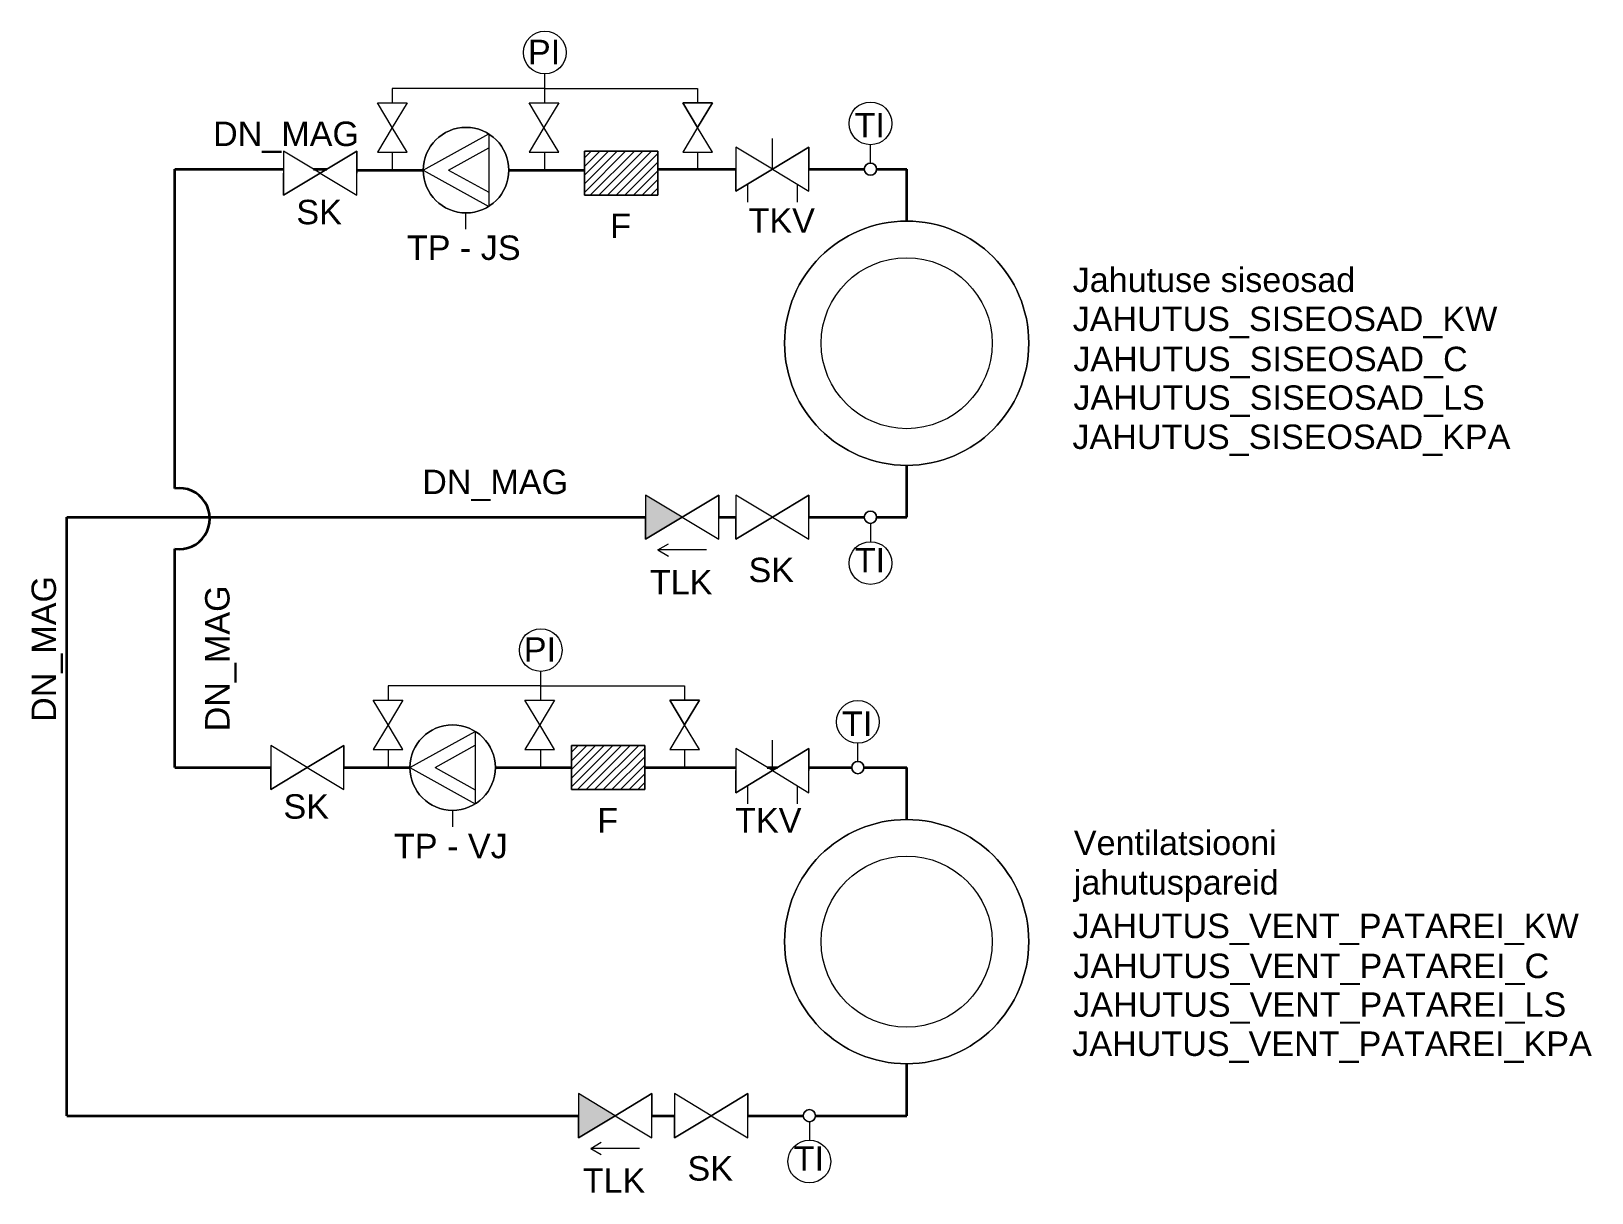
# Model space of a CAD drawing. Header units: millimetres. Extents: x 7250 to 9805, y 5083 to 6985.
import ezdxf

# ---------------------------------------------------------------- set-up
doc = ezdxf.new("R2010")
doc.units = ezdxf.units.MM
for name, color, linetype, lineweight in [('A-____-NOTE-TEXT-1', 7, 'Continuous', 9), ('A-DETL-____-IDEN', 7, 'Continuous', 9), ('A-DETL-____-THIN', 7, 'Continuous', 18), ('A-DETL-GENF-OTLN', 7, 'Continuous', 18), ('G-____-____-TEXT', 7, 'Continuous', 9)]:
    doc.layers.add(name, color=color, linetype=linetype, lineweight=lineweight)
doc.layers.add('A-DETL-____-OTLN-3', color=122, linetype='Continuous', lineweight=35, true_color=0x00bd8d)
doc.layers.add('A-DETL-____-OTLN-4', color=142, linetype='Continuous', lineweight=35, true_color=0x008dbd)
doc.layers.add('Küte', color=7, linetype='Continuous')
doc.styles.add('Arial', font='arial.ttf', dxfattribs={"height": 40})

# ---------------------------------------------------------------- blocks, each defined once
blk = doc.blocks.new('Sekundaarpoole küttesüsteem 2D - Sekundaarpoole küttesüsteem 2D-3443111-SV_Soojussõlm_Aitnordile')
at = {"layer": 'A-DETL-GENF-OTLN'}
for radius in [200, 140]:
    blk.add_circle((0, 0), radius, dxfattribs=at)
for start, end in [(360, 180), (180, 360)]:
    blk.add_arc((0, 0), 200, start, end, dxfattribs=at)
blk = doc.blocks.new('Sulgarmatuur 2D - DN 10 mm-6397883-SV_Soojussõlm_Aitnordile')
at = {"layer": 'A-DETL-GENF-OTLN'}
for p, q in [((0, 0), (-60, 36.1)), ((-60, 36.1), (-60, -36.1)), ((0, 0), (-60, 36.1)), ((-60, 36.1), (-60, 0)), ((60, 36.1), (0, 0)), ((0, 0), (60, 36.1)), ((60, -36.1), (60, 36.1)), ((60, 36.1), (60, 0)), ((0, 0), (-60, -36.1)), ((-60, -36.1), (-60, 0)), ((0, 0), (60, -36.1)), ((0, 0), (60, -36.1)), ((60, -36.1), (60, 0)), ((-60, -36.1), (0, 0))]:
    blk.add_line(p, q, dxfattribs=at)
blk = doc.blocks.new('Tsirkulatsioonipump sagedusmuunduriga 2D - 0_2 l_s_ 30 kPa-6417714-SV_Soojussõlm_Aitnordile')
at = {"layer": 'A-DETL-GENF-OTLN'}
for p, q in [((-70, 0), (37.1, 59.4)), ((37.1, 59.4), (37.1, -59.4)), ((-28.7, 0.2), (37.1, 36.7)), ((-70, 0), (37.1, -59.4)), ((-28.7, 0.2), (37.1, -36.3))]:
    blk.add_line(p, q, dxfattribs=at)
blk.add_circle((0, 0), 70, dxfattribs=at)
for start, end in [(360, 180), (180, 360)]:
    blk.add_arc((0, 0), 70, start, end, dxfattribs=at)
blk = doc.blocks.new('Mudafilter 2D - DN 32 mm-6398331-SV_Soojussõlm_Aitnordile')
at = {"layer": 'A-DETL-GENF-OTLN'}
for p, q in [((60, 36.1), (-60, 36.1)), ((-60, 36.1), (-60, -36.1)), ((-60, 36.1), (-60, 0)), ((-60, 36.1), (60, 36.1)), ((-60, -36.1), (-60, 36.1)), ((-60, 25.2), (-49.1, 36.1)), ((-60, 11.1), (-35, 36.1)), ((-60, -31.4), (7.4, 36.1)), ((-60, -17.2), (-6.7, 36.1)), ((-60, -3.1), (-20.9, 36.1)), ((-50.5, -36.1), (21.6, 36.1)), ((-36.4, -36.1), (35.7, 36.1)), ((-22.3, -36.1), (49.9, 36.1)), ((-22.3, -36.1), (49.9, 36.1)), ((-8.1, -36.1), (60, 32.1)), ((60, -36.1), (60, 36.1)), ((60, 36.1), (60, 0)), ((60, 36.1), (60, -36.1)), ((-60, -36.1), (-60, 0)), ((6, -36.1), (60, 17.9)), ((20.2, -36.1), (60, 3.8)), ((60, -36.1), (60, 0)), ((34.3, -36.1), (60, -10.4)), ((48.5, -36.1), (60, -24.5)), ((-60, -36.1), (60, -36.1)), ((60, -36.1), (-60, -36.1))]:
    blk.add_line(p, q, dxfattribs=at)
blk = doc.blocks.new('Manomeeter sulgkraanidega ümber seadme 2D - 0-6 bar-6394109-SV_Soojussõlm_Aitnordile')
at = {"layer": 'A-DETL-GENF-OTLN'}
for p, q in [((0, 110.2), (0, 157.5)), ((0, 133.9), (-250, 133.9)), ((-250, 133.9), (-250, 110.2)), ((-250, 69.8), (-274.3, 110.2)), ((-274.3, 110.2), (-225.7, 110.2)), ((-225.7, 110.2), (-250, 69.8)), ((-1.5, 69.8), (-25.8, 110.2)), ((-25.8, 110.2), (22.8, 110.2)), ((22.8, 110.2), (-1.5, 69.8)), ((-250, 69.8), (-274.3, 29.4)), ((-225.7, 29.4), (-250, 69.8)), ((-1.5, 69.8), (-25.8, 29.4)), ((22.8, 29.4), (-1.5, 69.8)), ((-274.3, 29.4), (-225.7, 29.4)), ((-250, 29.4), (-250, 0)), ((-25.8, 29.4), (22.8, 29.4)), ((0, 0), (0, 29.4))]:
    blk.add_line(p, q, dxfattribs=at)
blk.add_circle((0, 192.5), 35, dxfattribs=at)
blk = doc.blocks.new('Tagasilöögiklapp 2D - DN 10 mm-6412791-SV_Soojussõlm_Aitnordile')
at = {"layer": 'A-DETL-GENF-OTLN'}
blk.add_hatch(color=256, dxfattribs=at).paths.add_polyline_path([(-60, -36.1), (0, 0), (-60, 36.1)], flags=0)
for p, q in [((0, 0), (-60, 36.1)), ((-60, 36.1), (-60, -36.1)), ((0, 0), (-60, 36.1)), ((-60, 36.1), (-60, 0)), ((60, 36.1), (0, 0)), ((0, 0), (60, 36.1)), ((60, -36.1), (60, 36.1)), ((60, 36.1), (60, 0)), ((0, 0), (-60, -36.1)), ((-60, -36.1), (-60, 0)), ((0, 0), (60, -36.1)), ((0, 0), (60, -36.1)), ((60, -36.1), (60, 0)), ((-60, -36.1), (0, 0)), ((-40, -53.5), (-22.7, -43.5)), ((40, -53.5), (-40, -53.5)), ((-40, -53.5), (-22.7, -63.5))]:
    blk.add_line(p, q, dxfattribs=at)
blk = doc.blocks.new('Termomeeter 2D - 0-120_C-6387608-SV_Soojussõlm_Aitnordile')
at = {"layer": 'A-DETL-GENF-OTLN'}
blk.add_line((0, 10), (0, 40), dxfattribs=at)
for centre, radius in [((0, 75), 35), ((0, 0), 10)]:
    blk.add_circle(centre, radius, dxfattribs=at)
for start, end in [(360, 180), (180, 360)]:
    blk.add_arc((0, 0), 10, start, end, dxfattribs=at)
blk = doc.blocks.new('Sulgarmatuur 2D - DN 10 mm-8634781-SV_Soojussõlm_Aitnordile')
at = {"layer": 'A-DETL-GENF-OTLN'}
for p, q in [((0, 0), (-40.4, 24.3)), ((-40.4, 24.3), (-40.4, -24.3)), ((0, 0), (-40.4, 24.3)), ((-40.4, 24.3), (-40.4, -24.3)), ((40.4, 24.3), (0, 0)), ((0, 0), (40.4, 24.3)), ((40.4, -24.3), (40.4, 24.3)), ((40.4, 24.3), (40.4, -24.3)), ((-40.4, -24.3), (0, 0)), ((-40.4, -24.3), (0, 0)), ((0, 0), (40.4, -24.3)), ((40.4, -24.3), (0, 0))]:
    blk.add_line(p, q, dxfattribs=at)
blk = doc.blocks.new('Tasakaalustusventiil 2D - DN 20_ Kv 6_0 m3_h_ 10 kPa-11427393-SV_Soojussõlm_Aitnordile')
at = {"layer": 'A-DETL-GENF-OTLN'}
for p, q in [((0, 0), (-60, 36.1)), ((-60, 36.1), (-60, -36.1)), ((0, 0), (-60, 36.1)), ((-60, 36.1), (-60, 0)), ((0, 0), (0, 50)), ((60, 36.1), (0, 0)), ((0, 0), (60, 36.1)), ((60, -36.1), (60, 36.1)), ((60, 36.1), (60, 0)), ((0, 0), (-60, -36.1)), ((-60, -36.1), (-60, 0)), ((0, 0), (60, -36.1)), ((0, 0), (60, -36.1)), ((60, -36.1), (60, 0)), ((-60, -36.1), (0, 0)), ((-40.5, -24.3), (-40.5, -54.3)), ((40.5, -24.3), (40.5, -54.3))]:
    blk.add_line(p, q, dxfattribs=at)
blk = doc.blocks.new('JAHUTUS_VENT_PATAREI')
at = {"layer": 'A-DETL-____-IDEN'}
blk.add_line((6404.5, -874.8), (6404.4, -901.6), dxfattribs=at)
at = {"layer": 'A-DETL-____-OTLN-3'}
for p, q in [((5949.4, -347.7), (5949.4, 175.2)), ((5949.4, -804.8), (5949.4, -446.6)), ((5949.4, -804.8), (6106.6, -804.8)), ((6226.6, -804.8), (6334.5, -804.8)), ((6474.5, -804.8), (6599.4, -804.8)), ((6719.4, -804.8), (6868.1, -804.8)), ((6919.8, -804.8), (6936.5, -804.8)), ((6988.1, -804.8), (7058.1, -804.8)), ((7078.1, -804.8), (7148.1, -804.8)), ((7148.1, -889.8), (7148.1, -804.8))]:
    blk.add_line(p, q, dxfattribs=at)
blk.add_arc((5957, -397.1), 50, 261.3289, 98.6711, dxfattribs=at)
at = {"layer": 'A-DETL-____-OTLN-4'}
for p, q in [((5772.9, -1374.8), (5772.9, -394.8)), ((7148.1, -1374.8), (7148.1, -1289.8)), ((5772.9, -1374.8), (6610.6, -1374.8)), ((6730.6, -1374.8), (6768.1, -1374.8)), ((6888.1, -1374.8), (6978.7, -1374.8)), ((6998.7, -1374.8), (7148.1, -1374.8))]:
    blk.add_line(p, q, dxfattribs=at)
at = {"layer": 'A-DETL-____-THIN'}
for p, q in [((6548.8, -670.9), (6784.5, -670.9)), ((6784.5, -670.9), (6784.5, -694.6)), ((6784.5, -775.4), (6784.5, -804.8))]:
    blk.add_line(p, q, dxfattribs=at)
at = {"layer": 'A-DETL-GENF-OTLN'}
for name, p in [('Manomeeter sulgkraanidega ümber seadme 2D - 0-6 bar-6394109-SV_Soojussõlm_Aitnordile', (6548.8, -804.8)), ('Termomeeter 2D - 0-120_C-6387608-SV_Soojussõlm_Aitnordile', (7068.1, -804.8)), ('Tsirkulatsioonipump sagedusmuunduriga 2D - 0_2 l_s_ 30 kPa-6417714-SV_Soojussõlm_Aitnordile', (6404.5, -804.8)), ('Tasakaalustusventiil 2D - DN 20_ Kv 6_0 m3_h_ 10 kPa-11427393-SV_Soojussõlm_Aitnordile', (6928.1, -809.8)), ('Mudafilter 2D - DN 32 mm-6398331-SV_Soojussõlm_Aitnordile', (6659.4, -804.8)), ('Sekundaarpoole küttesüsteem 2D - Sekundaarpoole küttesüsteem 2D-3443111-SV_Soojussõlm_Aitnordile', (7148.1, -1089.8)), ('Tagasilöögiklapp 2D - DN 10 mm-6412791-SV_Soojussõlm_Aitnordile', (6670.6, -1374.8))]:
    blk.add_blockref(name, p, dxfattribs=at)
for name, p, rotation in [('Sulgarmatuur 2D - DN 10 mm-8634781-SV_Soojussõlm_Aitnordile', (6784.5, -735), 90), ('Sulgarmatuur 2D - DN 10 mm-6397883-SV_Soojussõlm_Aitnordile', (6166.6, -804.8), 180), ('Sulgarmatuur 2D - DN 10 mm-6397883-SV_Soojussõlm_Aitnordile', (6828.1, -1374.8), 180), ('Termomeeter 2D - 0-120_C-6387608-SV_Soojussõlm_Aitnordile', (6988.7, -1374.8), 180)]:
    blk.add_blockref(name, p, dxfattribs=dict(at, rotation=rotation))
at = {"layer": 'A-____-NOTE-TEXT-1', "char_height": 40, "attachment_point": 1, "style": 'Arial'}
for s, insert, width in [('PI', (6521.1, -591.4), 65.738), ('TI', (7042.2, -712.9), 60.928), ('TI', (6963.1, -1425.1), 60.928)]:
    blk.add_mtext(s, dxfattribs=dict(at, insert=insert, width=width))
at = {"layer": 'A-DETL-____-IDEN', "char_height": 40, "attachment_point": 1, "style": 'Arial'}
for s, insert, width in [('SK', (6127.5, -848.4), 92.996), ('F', (6641.4, -871.1), 41.688), ('TKV', (6867.1, -871.1), 134.683), ('TP - VJ', (6308.5, -913.2), 230.886), ('SK', (6789.1, -1441.1), 92.996), ('TLK', (6617.6, -1461.1), 126.667)]:
    blk.add_mtext(s, dxfattribs=dict(at, insert=insert, width=width))
at = {"layer": 'G-____-____-TEXT', "char_height": 40, "width": 195.612, "attachment_point": 1, "rotation": 90, "style": 'Arial'}
for insert in [(5715, -730), (5999.2, -745.4)]:
    blk.add_mtext('DN_MAG', dxfattribs=dict(at, insert=insert))
at = {"layer": 'G-____-____-TEXT', "char_height": 40, "attachment_point": 1, "style": 'Arial'}
for s, insert, width in [('Ventilatsiooni', (7421.8, -907.9), 434.515), ('jahutuspareid', (7421.8, -972.7), 436.118)]:
    blk.add_mtext(s, dxfattribs=dict(at, insert=insert, width=width))
at = {"layer": 'Küte', "style": 'Arial'}
for s, p in [('JAHUTUS_VENT_PATAREI_KW', (7419.8, -1084)), ('JAHUTUS_VENT_PATAREI_C', (7420.9, -1149.5)), ('JAHUTUS_VENT_PATAREI_LS', (7420.9, -1212.8)), ('JAHUTUS_VENT_PATAREI_KPA', (7419.3, -1276.9))]:
    blk.add_text(s, height=40, dxfattribs=at).set_placement(p)
blk = doc.blocks.new('JAHUTUS_SISEOSAD')
at = {"layer": 'A-DETL-____-IDEN'}
blk.add_line((6425.6, 103.7), (6425.5, 76.8), dxfattribs=at)
at = {"layer": 'A-DETL-____-OTLN-3'}
for p, q in [((5949.4, 175.2), (6127.7, 175.2)), ((6176.8, 175.2), (6198.6, 175.2)), ((6247.7, 173.6), (6356.5, 173.6)), ((6496.4, 173.6), (6620.5, 173.6)), ((6740.5, 175.2), (6868.1, 175.2)), ((6988.1, 175.2), (7078.7, 175.2)), ((7098.7, 175.2), (7148.1, 175.2)), ((7148.1, 90.2), (7148.1, 175.2))]:
    blk.add_line(p, q, dxfattribs=at)
at = {"layer": 'A-DETL-____-OTLN-4'}
for p, q in [((7148.1, -394.8), (7148.1, -309.8)), ((5772.9, -394.8), (6720.5, -394.8)), ((6840.5, -394.8), (6868.1, -394.8)), ((6988.1, -394.8), (7078.7, -394.8)), ((7098.7, -394.8), (7148.1, -394.8))]:
    blk.add_line(p, q, dxfattribs=at)
at = {"layer": 'A-DETL-____-THIN'}
for p, q in [((6555.6, 307.5), (6805.6, 307.5)), ((6805.6, 307.5), (6805.6, 283.9)), ((6805.6, 203), (6805.6, 175.2))]:
    blk.add_line(p, q, dxfattribs=at)
at = {"layer": 'A-DETL-GENF-OTLN'}
for name, p in [('Manomeeter sulgkraanidega ümber seadme 2D - 0-6 bar-6394109-SV_Soojussõlm_Aitnordile', (6555.6, 173.6)), ('Termomeeter 2D - 0-120_C-6387608-SV_Soojussõlm_Aitnordile', (7088.7, 175.2)), ('Tsirkulatsioonipump sagedusmuunduriga 2D - 0_2 l_s_ 30 kPa-6417714-SV_Soojussõlm_Aitnordile', (6426.5, 173.6)), ('Mudafilter 2D - DN 32 mm-6398331-SV_Soojussõlm_Aitnordile', (6680.5, 168.6)), ('Tasakaalustusventiil 2D - DN 20_ Kv 6_0 m3_h_ 10 kPa-11427393-SV_Soojussõlm_Aitnordile', (6928.1, 175.2)), ('Sekundaarpoole küttesüsteem 2D - Sekundaarpoole küttesüsteem 2D-3443111-SV_Soojussõlm_Aitnordile', (7148.1, -109.8)), ('Tagasilöögiklapp 2D - DN 10 mm-6412791-SV_Soojussõlm_Aitnordile', (6780.5, -394.8))]:
    blk.add_blockref(name, p, dxfattribs=at)
for name, p, rotation in [('Sulgarmatuur 2D - DN 10 mm-8634781-SV_Soojussõlm_Aitnordile', (6805.6, 243.5), 90), ('Sulgarmatuur 2D - DN 10 mm-6397883-SV_Soojussõlm_Aitnordile', (6187.7, 168.6), 180), ('Sulgarmatuur 2D - DN 10 mm-6397883-SV_Soojussõlm_Aitnordile', (6928.1, -394.8), 180), ('Termomeeter 2D - 0-120_C-6387608-SV_Soojussõlm_Aitnordile', (7088.7, -394.8), 180)]:
    blk.add_blockref(name, p, dxfattribs=dict(at, rotation=rotation))
at = {"layer": 'A-____-NOTE-TEXT-1', "char_height": 40, "attachment_point": 1, "style": 'Arial'}
for s, insert, width in [('PI', (6527.9, 387.1), 65.738), ('TI', (7062.7, 267.1), 60.928), ('TI', (7063.1, -445.1), 60.928)]:
    blk.add_mtext(s, dxfattribs=dict(at, insert=insert, width=width))
at = {"layer": 'A-DETL-____-IDEN', "char_height": 40, "attachment_point": 1, "style": 'Arial'}
for s, insert, width in [('SK', (6148.6, 125), 92.996), ('F', (6662.5, 102.4), 41.688), ('TKV', (6889.1, 111), 134.683), ('TP - JS', (6329.6, 66.6), 230.886), ('TLK', (6727.5, -481.1), 126.667), ('SK', (6889.1, -461.1), 92.996)]:
    blk.add_mtext(s, dxfattribs=dict(at, insert=insert, width=width))
at = {"layer": 'G-____-____-TEXT', "char_height": 40, "width": 195.612, "attachment_point": 1, "style": 'Arial'}
for insert in [(6012.2, 253.1), (6354.7, -316.9)]:
    blk.add_mtext('DN_MAG', dxfattribs=dict(at, insert=insert))
at = {"layer": 'Küte', "style": 'Arial'}
for s, p in [('Jahutuse siseosad', (7419.9, -26)), ('JAHUTUS_SISEOSAD_KW', (7419.9, -90)), ('JAHUTUS_SISEOSAD_C', (7421, -155.6)), ('JAHUTUS_SISEOSAD_LS', (7421, -218.9)), ('JAHUTUS_SISEOSAD_KPA', (7419.5, -283))]:
    blk.add_text(s, height=40, dxfattribs=at).set_placement(p)

msp = doc.modelspace()

# ---------------------------------------------------------------- block references
for name in ['JAHUTUS_SISEOSAD', 'JAHUTUS_VENT_PATAREI']:
    msp.add_blockref(name, (1535.4, 6584.2))

doc.saveas('drawing.dxf')
